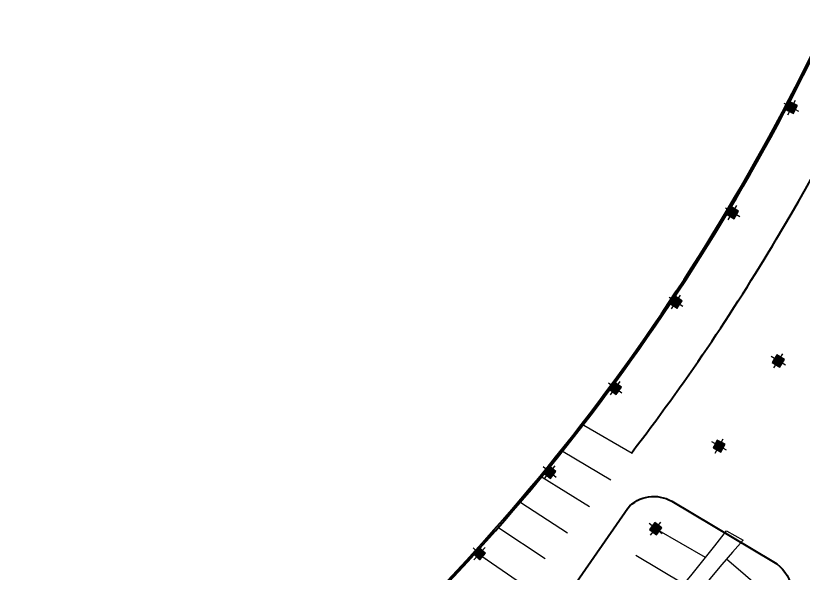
# Model space of a CAD drawing. Header units: millimetres. Extents: x -4 to 161, y -89 to 328.
# Drawn here: x -3.9 to 67.1, y 85.3 to 135.6 of the extents above; entities that cross this region are included whole.
import ezdxf

# ---------------------------------------------------------------- set-up
doc = ezdxf.new("R2010")
doc.units = ezdxf.units.MM
doc.layers.add('ESTRUCTURA', color=150, linetype='Continuous')
doc.layers.add('PISO', color=8, linetype='Continuous')
doc.layers.add('PARED', color=20, linetype='Continuous', lineweight=40)

# ---------------------------------------------------------------- blocks, each defined once
blk = doc.blocks.new('columna macroestructura')
at = {"layer": 'ESTRUCTURA'}
h = blk.add_hatch(dxfattribs=at)
h.set_pattern_fill('ANSI31', color=256, scale=0.52)
h.set_pattern_definition([(45, (0, 0), (-0.0459619408, 0.0459619408), [])])
h.paths.add_polyline_path([(1323.84, 258.769), (1324.64, 258.769), (1324.64, 259.569), (1323.84, 259.569)])
blk.add_lwpolyline([(1323.84, 258.769), (1324.64, 258.769), (1324.64, 259.569), (1323.84, 259.569)], close=True, dxfattribs=at)
blk = doc.blocks.new('columna2')
at = {"layer": 'ESTRUCTURA'}
for p, q in [((3857.871, 3573.126), (3857.871, 3571.626)), ((3857.121, 3572.376), (3858.621, 3572.376))]:
    blk.add_line(p, q, dxfattribs=at)
at = {"layer": 'ESTRUCTURA', "rotation": 0.9624720657598389}
blk.add_blockref('columna macroestructura', (2538.171, 3291.006), dxfattribs=at)

msp = doc.modelspace()

# ---------------------------------------------------------------- linework, layer by layer
at = {"layer": 'PARED'}
for points in [[(39.335, -3.204), (0.018, 0.002, -0.176206), (-1.966, 31.694), (7.257, 60.373, 0.103624), (60.276, 118.117, 0.10531), (86.145, 193.692, 0.111613), (77.576, 278.723), (85.655, 303.673, -0.173551), (105.38, 327.807), (140.463, 307.394, 0.073888), (124.717, 268.027, 0.140254), (128.137, 188.572), (95.156, 97.236, 0.214927), (39.335, -3.204, 2.062782)], [(51.614, 96.177, 0.029723), (64.698, 115.479, 0.105293), (91.257, 193.071, 0.109438), (82.994, 278.737), (90.531, 302.015, -0.154424), (105.532, 321.761), (133.494, 305.491, 0.065206), (119.707, 269.223, 0.137176), (122.692, 188.656), (90.833, 100.427, 0.041358), (73.047, 84.396)], [(46.175, 83.848), (51.287, 91.217, -0.355598), (55.245, 91.828), (64.431, 86.374, -0.442254), (65.432, 81.491), (60.888, 75.309, -0.345612), (56.658, 74.681), (46.983, 80.263, -0.437985), (46.175, 83.848, -4.94437)]]:
    msp.add_lwpolyline(points, format="xyb", dxfattribs=at)
msp.add_lwpolyline([(39.198, -3.042), (0.12, 0.144, -0.175697), (-1.823, 31.65), (7.384, 60.28, 0.103558), (60.405, 118.04, 0.10531), (86.294, 193.674, 0.111548), (77.734, 278.724), (85.797, 303.625, -0.173043), (105.381, 327.633), (140.257, 307.34, 0.073627), (124.571, 268.062, 0.140162), (127.978, 188.574), (95.03, 97.329, 0.214563)], format="xyb", close=True, dxfattribs=at)
at = {"layer": 'PISO'}
for p, q in [((51.676, 96.14), (47.332, 98.648)), ((49.777, 93.719), (45.472, 96.294)), ((47.84, 91.327), (43.576, 93.969)), ((45.866, 88.966), (41.643, 91.674)), ((43.855, 86.635), (39.676, 89.409)), ((58.289, 86.75), (53.905, 89.275)), ((60.188, 89.166), (61.683, 88.334)), ((41.808, 84.337), (37.673, 87.175)), ((56.354, 84.362), (52.008, 86.952)), ((63.985, 83.366), (60.191, 86.623))]:
    msp.add_line(p, q, dxfattribs=at)
for centre, radius, start, end in [((-104.864, 216.98), 208.755, 307.09039, 322.24641), ((177.945, -14.507), 155.22, 138.50526, 172.56443)]:
    msp.add_arc(centre, radius, start, end, dxfattribs=at)

# ---------------------------------------------------------------- block references
for p, rotation in [((5140.09, 1505.405), 152.3952099487271), ((5211.214, 1175.008), 148.7995988711026), ((5247.345, 941.185), 146.2984711762556), ((5224.645, 1115.242), 148.2838553748005), ((5276.05, 680.947), 143.5219610027656), ((5167.953, 1341.358), 150.8924436748556), ((5293.27, 399.3), 140.5242566510327), ((5293.27, 399.3), 140.5242566510327), ((5296.638, 486.516), 141.5324004747961), ((5296.638, 486.516), 141.5324004747961), ((5295.52, 139.026), 137.7660359904018), ((5295.52, 139.026), 137.7660359904018)]:
    msp.add_blockref('columna2', p, dxfattribs=dict(rotation=rotation))

doc.saveas('drawing.dxf')
